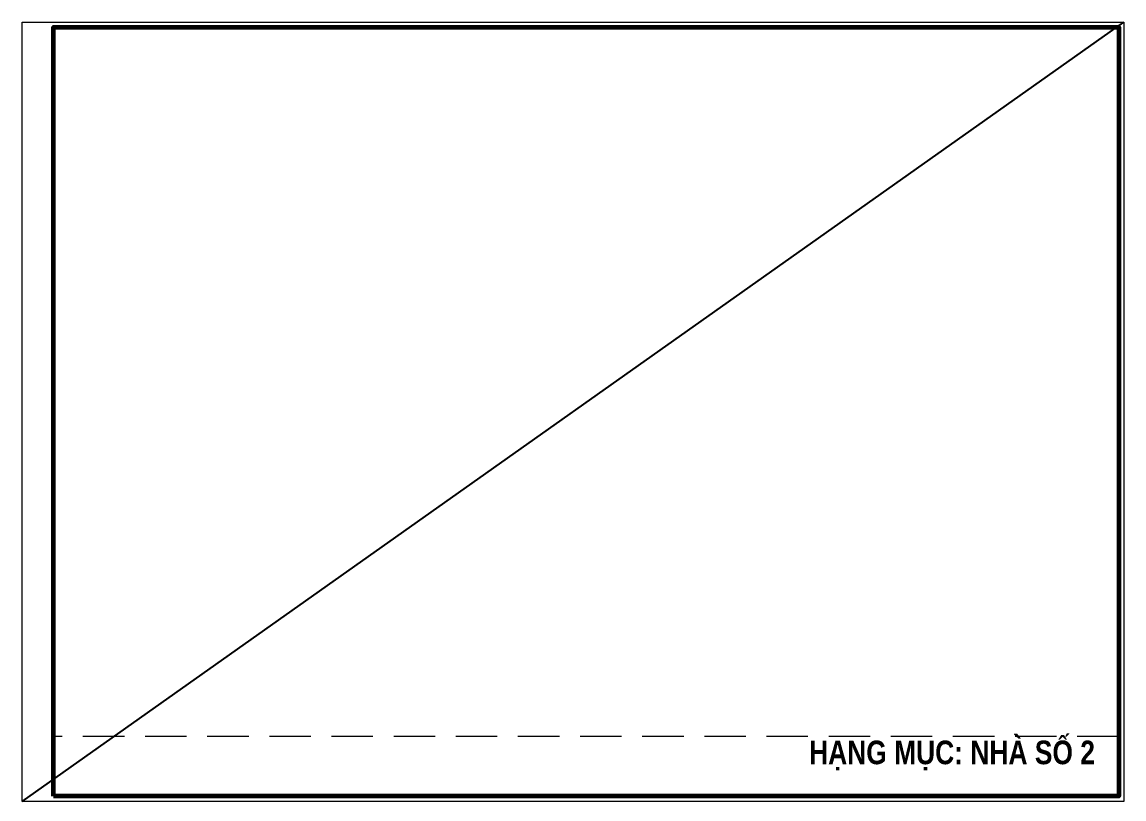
# Model space of a CAD drawing. Header units: millimetres. Extents: x 5243337 to 5938936, y 490824 to 785930.
# Drawn here: x 5785782 to 5819028, y 684642 to 708073 of the extents above; entities that cross this region are included whole.
import ezdxf

# ---------------------------------------------------------------- set-up
doc = ezdxf.new("R2010")
doc.units = ezdxf.units.MM
doc.header["$MEASUREMENT"] = 0
doc.linetypes.add('HIDDEN', pattern=[0.375, 0.25, -0.125])
doc.layers.get('Defpoints').update_dxf_attribs({"lineweight": 0})
doc.layers.add('0-Text', color=7, linetype='Continuous')
doc.layers.add('KCS_Plotter', color=11, linetype='Continuous', plot=False)
doc.layers.add('Khungten_LCDI', color=7, linetype='Continuous', lineweight=25)
doc.layers.add('LC MANH DUT', color=35, linetype='HIDDEN', lineweight=5)
doc.styles.add('LC3', font='VHARIALB.TTF', dxfattribs={"width": 0.8})

msp = doc.modelspace()

# ---------------------------------------------------------------- linework, layer by layer
at = {"layer": 'Defpoints', "lineweight": 0}
msp.add_lwpolyline([(5785781.5, 684563.2), (5785781.5, 708073.2), (5819028, 708073.2), (5819028, 684563.2)], close=True, dxfattribs=at)
at = {"layer": 'KCS_Plotter', "ltscale": 2}
msp.add_line((5785781.5, 684563.2), (5819028, 708073.2), dxfattribs=at)
at = {"layer": 'Khungten_LCDI', "color": 5, "lineweight": 60}
msp.add_lwpolyline([(5786731.4, 684721.5), (5786731.4, 707914.9), (5818869.7, 707914.9), (5818869.7, 684721.5)], close=True, dxfattribs=at)
at = {"layer": 'LC MANH DUT', "ltscale": 5000}
msp.add_line((5818869.7, 686528), (5786731.4, 686528), dxfattribs=at)

# ---------------------------------------------------------------- texts
at = {"layer": '0-Text', "ltscale": 2, "insert": (5809528.2, 686402.3), "char_height": 712.424, "width": 30532.424, "attachment_point": 1, "style": 'LC3'}
msp.add_mtext('h¹ng môc: nhµ sè 2', dxfattribs=at)

doc.saveas('drawing.dxf')
